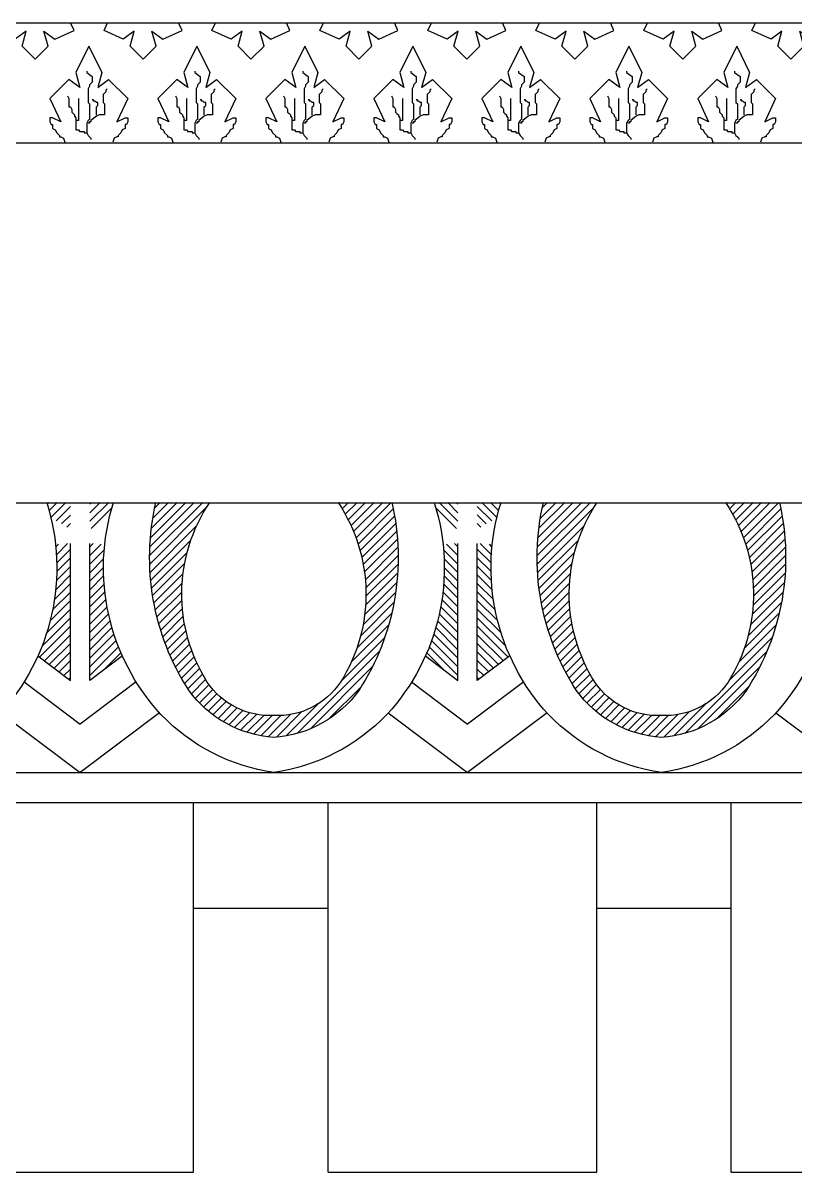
# Model space of a CAD drawing. Extents: x 225 to 2401, y 148 to 3508.
# Drawn here: x 1175.8 to 1304.5, y 3026.9 to 3218.5 of the extents above; entities that cross this region are included whole.
import ezdxf

# ---------------------------------------------------------------- set-up
doc = ezdxf.new("R2010")
doc.units = 0
doc.header["$LTSCALE"] = 10
doc.header["$MEASUREMENT"] = 0
doc.layers.add('3', color=3, linetype='CONTINUOUS')
doc.layers.add('7', color=7, linetype='CONTINUOUS')
pattern_1 = [(45, (743.8335, 1808.6807), (-0.7137359, 0.7137359), [])]

msp = doc.modelspace()

# ---------------------------------------------------------------- hatches: boundary and pattern name
at = {"layer": '3'}
h = msp.add_hatch(dxfattribs=at)
h.set_pattern_fill('ANSI31', color=256, scale=8.075, style=0)
h.set_pattern_definition(pattern_1)
h.paths.add_polyline_path([(1183.69, 3138.52), (1179.74, 3138.52, -0.018345), (1180.45, 3135.97), (1183.69, 3134.04)])
h.paths.add_polyline_path([(1183.69, 3131.68), (1181.21, 3131.55, -0.133078), (1178.27, 3112.92), (1183.69, 3108.83)])
h.paths.add_polyline_path([(1189.41, 3131.55), (1186.92, 3131.68), (1186.92, 3108.83), (1192.35, 3112.92, -0.133078)])
h.paths.add_polyline_path([(1186.92, 3138.52), (1186.92, 3134.04), (1190.17, 3135.97, -0.018345), (1190.88, 3138.52)])
h = msp.add_hatch(dxfattribs=at)
h.set_pattern_fill('ANSI31', color=256, scale=8.075, style=0)
h.set_pattern_definition(pattern_1)
h.paths.add_polyline_path([(1206.91, 3138.52), (1197.95, 3138.52, 0.20319), (1203.41, 3107.22, 0.224863), (1217.61, 3099.35, 0.224863), (1231.8, 3107.22, 0.20319), (1237.27, 3138.52), (1228.3, 3138.52, -0.297247), (1228.72, 3108.57, -0.262813), (1217.61, 3102.98, -0.262813), (1206.5, 3108.57, -0.297247)])
h = msp.add_hatch(dxfattribs=at)
h.set_pattern_fill('ANSI31', color=256, scale=8.075, style=0)
h.set_pattern_definition([(135, (1691.3843, 1808.6807), (0.7137359, 0.7137359), [])])
h.paths.add_polyline_path([(1251.52, 3138.52), (1255.48, 3138.52, 0.018345), (1254.77, 3135.97), (1251.52, 3134.04)])
h.paths.add_polyline_path([(1251.52, 3131.68), (1254.01, 3131.55, 0.133078), (1256.95, 3112.92), (1251.52, 3108.83)])
h.paths.add_polyline_path([(1245.81, 3131.55), (1248.29, 3131.68), (1248.29, 3108.83), (1242.87, 3112.92, 0.133078)])
h.paths.add_polyline_path([(1248.29, 3138.52), (1248.29, 3134.04), (1245.05, 3135.97, 0.018345), (1244.34, 3138.52)])
h = msp.add_hatch(dxfattribs=at)
h.set_pattern_fill('ANSI31', color=256, scale=8.075, style=0)
h.set_pattern_definition([(45, (808.4335, 1808.6807), (-0.7137359, 0.7137359), [])])
h.paths.add_polyline_path([(1271.51, 3138.52), (1262.55, 3138.52, 0.20319), (1268.01, 3107.22, 0.224863), (1282.21, 3099.35, 0.224863), (1296.4, 3107.22, 0.20319), (1301.87, 3138.52), (1292.9, 3138.52, -0.297247), (1293.32, 3108.57, -0.262813), (1282.21, 3102.98, -0.262813), (1271.1, 3108.57, -0.297247)])

# ---------------------------------------------------------------- linework, layer by layer
for p, q in [((277.43, 3218.47), (1385.49, 3218.47)), ((1179.89, 3198.47), (1193.59, 3198.47)), ((1215.89, 3198.47), (1229.59, 3198.47)), ((1215.89, 3198.47), (1229.59, 3198.47)), ((1233.89, 3198.47), (1247.59, 3198.47)), ((1251.89, 3198.47), (1265.59, 3198.47)), ((1269.89, 3198.47), (1283.59, 3198.47)), ((1183.69, 3108.83), (1183.69, 3131.68)), ((1186.92, 3108.83), (1186.92, 3131.68)), ((1248.29, 3108.83), (1248.29, 3131.68)), ((1251.52, 3108.83), (1251.52, 3131.68)), ((1178.27, 3112.92), (1183.69, 3108.83)), ((1192.35, 3112.92), (1186.92, 3108.83)), ((1242.87, 3112.92), (1248.29, 3108.83)), ((1256.95, 3112.92), (1251.52, 3108.83)), ((1175.97, 3108.59), (1185.31, 3101.55)), ((1194.65, 3108.59), (1185.31, 3101.55)), ((1240.57, 3108.59), (1249.91, 3101.55)), ((1259.25, 3108.59), (1249.91, 3101.55)), ((1172.08, 3103.43), (1185.31, 3093.47)), ((1198.54, 3103.43), (1185.31, 3093.47)), ((1236.68, 3103.43), (1249.91, 3093.47)), ((1263.14, 3103.43), (1249.91, 3093.47)), ((1301.28, 3103.43), (1314.51, 3093.47)), ((442.43, 3093.47), (1378.48, 3093.47)), ((1204.23, 3026.87), (1204.23, 3088.47)), ((1226.63, 3026.87), (1226.63, 3088.47)), ((1271.43, 3026.87), (1271.43, 3088.47)), ((1293.83, 3026.87), (1293.83, 3088.47)), ((1204.23, 3070.87), (1226.63, 3070.87)), ((1271.43, 3070.87), (1293.83, 3070.87)), ((1159.43, 3026.87), (1204.23, 3026.87)), ((1226.63, 3026.87), (1271.43, 3026.87)), ((1293.83, 3026.87), (1338.63, 3026.87))]:
    msp.add_line(p, q, dxfattribs=at)
for points in [[(1177.79, 3212.43), (1175.63, 3214.61), (1176.31, 3217.11), (1174.49, 3215.75), (1171.29, 3217.24), (1171.87, 3218.47)], [(1177.79, 3212.43), (1179.96, 3214.61), (1179.28, 3217.11), (1181.1, 3215.75), (1184.29, 3217.24), (1183.72, 3218.47)], [(1195.79, 3212.43), (1193.63, 3214.61), (1194.31, 3217.11), (1192.49, 3215.75), (1189.29, 3217.24), (1189.87, 3218.47)], [(1195.79, 3212.43), (1197.96, 3214.61), (1197.28, 3217.11), (1199.1, 3215.75), (1202.29, 3217.24), (1201.72, 3218.47)], [(1213.79, 3212.43), (1211.63, 3214.61), (1212.31, 3217.11), (1210.49, 3215.75), (1207.29, 3217.24), (1207.87, 3218.47)], [(1213.79, 3212.43), (1215.96, 3214.61), (1215.28, 3217.11), (1217.1, 3215.75), (1220.29, 3217.24), (1219.72, 3218.47)], [(1231.79, 3212.43), (1229.63, 3214.61), (1230.31, 3217.11), (1228.49, 3215.75), (1225.29, 3217.24), (1225.87, 3218.47)], [(1231.79, 3212.43), (1229.63, 3214.61), (1230.31, 3217.11), (1228.49, 3215.75), (1225.29, 3217.24), (1225.87, 3218.47)], [(1231.79, 3212.43), (1233.96, 3214.61), (1233.28, 3217.11), (1235.1, 3215.75), (1238.29, 3217.24), (1237.72, 3218.47)], [(1231.79, 3212.43), (1233.96, 3214.61), (1233.28, 3217.11), (1235.1, 3215.75), (1238.29, 3217.24), (1237.72, 3218.47)], [(1249.79, 3212.43), (1247.63, 3214.61), (1248.31, 3217.11), (1246.49, 3215.75), (1243.29, 3217.24), (1243.87, 3218.47)], [(1249.79, 3212.43), (1251.96, 3214.61), (1251.28, 3217.11), (1253.1, 3215.75), (1256.29, 3217.24), (1255.72, 3218.47)], [(1267.79, 3212.43), (1265.63, 3214.61), (1266.31, 3217.11), (1264.49, 3215.75), (1261.29, 3217.24), (1261.87, 3218.47)], [(1267.79, 3212.43), (1269.96, 3214.61), (1269.28, 3217.11), (1271.1, 3215.75), (1274.29, 3217.24), (1273.72, 3218.47)], [(1285.79, 3212.43), (1283.63, 3214.61), (1284.31, 3217.11), (1282.49, 3215.75), (1279.29, 3217.24), (1279.87, 3218.47)], [(1285.79, 3212.43), (1287.96, 3214.61), (1287.28, 3217.11), (1289.1, 3215.75), (1292.29, 3217.24), (1291.72, 3218.47)], [(1303.79, 3212.43), (1301.63, 3214.61), (1302.31, 3217.11), (1300.49, 3215.75), (1297.29, 3217.24), (1297.87, 3218.47)], [(1303.79, 3212.43), (1305.96, 3214.61), (1305.28, 3217.11), (1307.1, 3215.75), (1310.29, 3217.24), (1309.72, 3218.47)], [(1186.76, 3214.58), (1184.59, 3210.2), (1185.27, 3207.69), (1183.45, 3209.06), (1180.26, 3205.87), (1182.08, 3202), (1180.71, 3202.68), (1180.48, 3202.68), (1180.26, 3202.68), (1180.26, 3202.45), (1180.26, 3202), (1180.48, 3201.54), (1180.71, 3201.54), (1180.71, 3201.31), (1180.71, 3201.09), (1180.71, 3200.86), (1181.17, 3200.63), (1181.4, 3200.17), (1181.85, 3199.72), (1181.85, 3199.49), (1182.08, 3199.49), (1182.54, 3199.26), (1182.76, 3198.58)], [(1186.76, 3214.58), (1188.92, 3210.2), (1188.24, 3207.69), (1190.06, 3209.06), (1193.25, 3205.87), (1191.43, 3202), (1192.8, 3202.68), (1193.03, 3202.68), (1193.25, 3202.68), (1193.25, 3202.45), (1193.25, 3202), (1193.03, 3201.54), (1192.8, 3201.54), (1192.8, 3201.31), (1192.8, 3201.09), (1192.8, 3200.86), (1192.34, 3200.63), (1192.11, 3200.17), (1191.66, 3199.72), (1191.66, 3199.49), (1191.43, 3199.49), (1190.97, 3199.26), (1190.75, 3198.58)], [(1204.76, 3214.58), (1202.59, 3210.2), (1203.27, 3207.69), (1201.45, 3209.06), (1198.26, 3205.87), (1200.08, 3202), (1198.71, 3202.68), (1198.48, 3202.68), (1198.26, 3202.68), (1198.26, 3202.45), (1198.26, 3202), (1198.48, 3201.54), (1198.71, 3201.54), (1198.71, 3201.31), (1198.71, 3201.09), (1198.71, 3200.86), (1199.17, 3200.63), (1199.4, 3200.17), (1199.85, 3199.72), (1199.85, 3199.49), (1200.08, 3199.49), (1200.54, 3199.26), (1200.76, 3198.58)], [(1204.76, 3214.58), (1202.59, 3210.2), (1203.27, 3207.69), (1201.45, 3209.06), (1198.26, 3205.87), (1200.08, 3202), (1198.71, 3202.68), (1198.48, 3202.68), (1198.26, 3202.68), (1198.26, 3202.45), (1198.26, 3202), (1198.48, 3201.54), (1198.71, 3201.54), (1198.71, 3201.31), (1198.71, 3201.09), (1198.71, 3200.86), (1199.17, 3200.63), (1199.4, 3200.17), (1199.85, 3199.72), (1199.85, 3199.49), (1200.08, 3199.49), (1200.54, 3199.26), (1200.76, 3198.58)], [(1204.76, 3214.58), (1206.92, 3210.2), (1206.24, 3207.69), (1208.06, 3209.06), (1211.25, 3205.87), (1209.43, 3202), (1210.8, 3202.68), (1211.03, 3202.68), (1211.25, 3202.68), (1211.25, 3202.45), (1211.25, 3202), (1211.03, 3201.54), (1210.8, 3201.54), (1210.8, 3201.31), (1210.8, 3201.09), (1210.8, 3200.86), (1210.34, 3200.63), (1210.11, 3200.17), (1209.66, 3199.72), (1209.66, 3199.49), (1209.43, 3199.49), (1208.97, 3199.26), (1208.75, 3198.58)], [(1204.76, 3214.58), (1206.92, 3210.2), (1206.24, 3207.69), (1208.06, 3209.06), (1211.25, 3205.87), (1209.43, 3202), (1210.8, 3202.68), (1211.03, 3202.68), (1211.25, 3202.68), (1211.25, 3202.45), (1211.25, 3202), (1211.03, 3201.54), (1210.8, 3201.54), (1210.8, 3201.31), (1210.8, 3201.09), (1210.8, 3200.86), (1210.34, 3200.63), (1210.11, 3200.17), (1209.66, 3199.72), (1209.66, 3199.49), (1209.43, 3199.49), (1208.97, 3199.26), (1208.75, 3198.58)], [(1222.76, 3214.58), (1220.59, 3210.2), (1221.27, 3207.69), (1219.45, 3209.06), (1216.26, 3205.87), (1218.08, 3202), (1216.71, 3202.68), (1216.48, 3202.68), (1216.26, 3202.68), (1216.26, 3202.45), (1216.26, 3202), (1216.48, 3201.54), (1216.71, 3201.54), (1216.71, 3201.31), (1216.71, 3201.09), (1216.71, 3200.86), (1217.17, 3200.63), (1217.4, 3200.17), (1217.85, 3199.72), (1217.85, 3199.49), (1218.08, 3199.49), (1218.54, 3199.26), (1218.76, 3198.58)], [(1222.76, 3214.58), (1220.59, 3210.2), (1221.27, 3207.69), (1219.45, 3209.06), (1216.26, 3205.87), (1218.08, 3202), (1216.71, 3202.68), (1216.48, 3202.68), (1216.26, 3202.68), (1216.26, 3202.45), (1216.26, 3202), (1216.48, 3201.54), (1216.71, 3201.54), (1216.71, 3201.31), (1216.71, 3201.09), (1216.71, 3200.86), (1217.17, 3200.63), (1217.4, 3200.17), (1217.85, 3199.72), (1217.85, 3199.49), (1218.08, 3199.49), (1218.54, 3199.26), (1218.76, 3198.58)], [(1222.76, 3214.58), (1224.92, 3210.2), (1224.24, 3207.69), (1226.06, 3209.06), (1229.25, 3205.87), (1227.43, 3202), (1228.8, 3202.68), (1229.03, 3202.68), (1229.25, 3202.68), (1229.25, 3202.45), (1229.25, 3202), (1229.03, 3201.54), (1228.8, 3201.54), (1228.8, 3201.31), (1228.8, 3201.09), (1228.8, 3200.86), (1228.34, 3200.63), (1228.11, 3200.17), (1227.66, 3199.72), (1227.66, 3199.49), (1227.43, 3199.49), (1226.97, 3199.26), (1226.75, 3198.58)], [(1222.76, 3214.58), (1224.92, 3210.2), (1224.24, 3207.69), (1226.06, 3209.06), (1229.25, 3205.87), (1227.43, 3202), (1228.8, 3202.68), (1229.03, 3202.68), (1229.25, 3202.68), (1229.25, 3202.45), (1229.25, 3202), (1229.03, 3201.54), (1228.8, 3201.54), (1228.8, 3201.31), (1228.8, 3201.09), (1228.8, 3200.86), (1228.34, 3200.63), (1228.11, 3200.17), (1227.66, 3199.72), (1227.66, 3199.49), (1227.43, 3199.49), (1226.97, 3199.26), (1226.75, 3198.58)], [(1240.76, 3214.58), (1238.59, 3210.2), (1239.27, 3207.69), (1237.45, 3209.06), (1234.26, 3205.87), (1236.08, 3202), (1234.71, 3202.68), (1234.48, 3202.68), (1234.26, 3202.68), (1234.26, 3202.45), (1234.26, 3202), (1234.48, 3201.54), (1234.71, 3201.54), (1234.71, 3201.31), (1234.71, 3201.09), (1234.71, 3200.86), (1235.17, 3200.63), (1235.4, 3200.17), (1235.85, 3199.72), (1235.85, 3199.49), (1236.08, 3199.49), (1236.54, 3199.26), (1236.76, 3198.58)], [(1240.76, 3214.58), (1242.92, 3210.2), (1242.24, 3207.69), (1244.06, 3209.06), (1247.25, 3205.87), (1245.43, 3202), (1246.8, 3202.68), (1247.03, 3202.68), (1247.25, 3202.68), (1247.25, 3202.45), (1247.25, 3202), (1247.03, 3201.54), (1246.8, 3201.54), (1246.8, 3201.31), (1246.8, 3201.09), (1246.8, 3200.86), (1246.34, 3200.63), (1246.11, 3200.17), (1245.66, 3199.72), (1245.66, 3199.49), (1245.43, 3199.49), (1244.97, 3199.26), (1244.75, 3198.58)], [(1258.76, 3214.58), (1256.59, 3210.2), (1257.27, 3207.69), (1255.45, 3209.06), (1252.26, 3205.87), (1254.08, 3202), (1252.71, 3202.68), (1252.48, 3202.68), (1252.26, 3202.68), (1252.26, 3202.45), (1252.26, 3202), (1252.48, 3201.54), (1252.71, 3201.54), (1252.71, 3201.31), (1252.71, 3201.09), (1252.71, 3200.86), (1253.17, 3200.63), (1253.4, 3200.17), (1253.85, 3199.72), (1253.85, 3199.49), (1254.08, 3199.49), (1254.54, 3199.26), (1254.76, 3198.58)], [(1258.76, 3214.58), (1260.92, 3210.2), (1260.24, 3207.69), (1262.06, 3209.06), (1265.25, 3205.87), (1263.43, 3202), (1264.8, 3202.68), (1265.03, 3202.68), (1265.25, 3202.68), (1265.25, 3202.45), (1265.25, 3202), (1265.03, 3201.54), (1264.8, 3201.54), (1264.8, 3201.31), (1264.8, 3201.09), (1264.8, 3200.86), (1264.34, 3200.63), (1264.11, 3200.17), (1263.66, 3199.72), (1263.66, 3199.49), (1263.43, 3199.49), (1262.97, 3199.26), (1262.75, 3198.58)], [(1276.76, 3214.58), (1274.59, 3210.2), (1275.27, 3207.69), (1273.45, 3209.06), (1270.26, 3205.87), (1272.08, 3202), (1270.71, 3202.68), (1270.48, 3202.68), (1270.26, 3202.68), (1270.26, 3202.45), (1270.26, 3202), (1270.48, 3201.54), (1270.71, 3201.54), (1270.71, 3201.31), (1270.71, 3201.09), (1270.71, 3200.86), (1271.17, 3200.63), (1271.4, 3200.17), (1271.85, 3199.72), (1271.85, 3199.49), (1272.08, 3199.49), (1272.54, 3199.26), (1272.76, 3198.58)], [(1276.76, 3214.58), (1278.92, 3210.2), (1278.24, 3207.69), (1280.06, 3209.06), (1283.25, 3205.87), (1281.43, 3202), (1282.8, 3202.68), (1283.03, 3202.68), (1283.25, 3202.68), (1283.25, 3202.45), (1283.25, 3202), (1283.03, 3201.54), (1282.8, 3201.54), (1282.8, 3201.31), (1282.8, 3201.09), (1282.8, 3200.86), (1282.34, 3200.63), (1282.11, 3200.17), (1281.66, 3199.72), (1281.66, 3199.49), (1281.43, 3199.49), (1280.97, 3199.26), (1280.75, 3198.58)], [(1294.76, 3214.58), (1292.59, 3210.2), (1293.27, 3207.69), (1291.45, 3209.06), (1288.26, 3205.87), (1290.08, 3202), (1288.71, 3202.68), (1288.48, 3202.68), (1288.26, 3202.68), (1288.26, 3202.45), (1288.26, 3202), (1288.48, 3201.54), (1288.71, 3201.54), (1288.71, 3201.31), (1288.71, 3201.09), (1288.71, 3200.86), (1289.17, 3200.63), (1289.4, 3200.17), (1289.85, 3199.72), (1289.85, 3199.49), (1290.08, 3199.49), (1290.54, 3199.26), (1290.76, 3198.58)], [(1294.76, 3214.58), (1292.59, 3210.2), (1293.27, 3207.69), (1291.45, 3209.06), (1288.26, 3205.87), (1290.08, 3202), (1288.71, 3202.68), (1288.48, 3202.68), (1288.26, 3202.68), (1288.26, 3202.45), (1288.26, 3202), (1288.48, 3201.54), (1288.71, 3201.54), (1288.71, 3201.31), (1288.71, 3201.09), (1288.71, 3200.86), (1289.17, 3200.63), (1289.4, 3200.17), (1289.85, 3199.72), (1289.85, 3199.49), (1290.08, 3199.49), (1290.54, 3199.26), (1290.76, 3198.58)], [(1294.76, 3214.58), (1296.92, 3210.2), (1296.24, 3207.69), (1298.06, 3209.06), (1301.25, 3205.87), (1299.43, 3202), (1300.8, 3202.68), (1301.03, 3202.68), (1301.25, 3202.68), (1301.25, 3202.45), (1301.25, 3202), (1301.03, 3201.54), (1300.8, 3201.54), (1300.8, 3201.31), (1300.8, 3201.09), (1300.8, 3200.86), (1300.34, 3200.63), (1300.11, 3200.17), (1299.66, 3199.72), (1299.66, 3199.49), (1299.43, 3199.49), (1298.97, 3199.26), (1298.75, 3198.58)], [(1294.76, 3214.58), (1296.92, 3210.2), (1296.24, 3207.69), (1298.06, 3209.06), (1301.25, 3205.87), (1299.43, 3202), (1300.8, 3202.68), (1301.03, 3202.68), (1301.25, 3202.68), (1301.25, 3202.45), (1301.25, 3202), (1301.03, 3201.54), (1300.8, 3201.54), (1300.8, 3201.31), (1300.8, 3201.09), (1300.8, 3200.86), (1300.34, 3200.63), (1300.11, 3200.17), (1299.66, 3199.72), (1299.66, 3199.49), (1299.43, 3199.49), (1298.97, 3199.26), (1298.75, 3198.58)], [(1186.41, 3210.43), (1186.41, 3210.2), (1187.33, 3209.52), (1187.33, 3209.06), (1187.33, 3208.61), (1186.87, 3208.15), (1186.87, 3207.92), (1186.64, 3207.47), (1186.64, 3207.01), (1186.64, 3206.33), (1186.64, 3205.87), (1186.64, 3205.64), (1186.64, 3205.19), (1186.64, 3205.19), (1186.64, 3205.19), (1186.87, 3204.96), (1186.87, 3204.73), (1186.87, 3204.28), (1186.87, 3203.82), (1186.87, 3203.59), (1186.87, 3203.59), (1186.87, 3203.36), (1186.87, 3202.91), (1186.87, 3202.45), (1186.64, 3202.22), (1186.41, 3201.77), (1186.41, 3201.54), (1186.41, 3201.09), (1186.41, 3200.86), (1186.41, 3200.17), (1186.64, 3199.72), (1186.87, 3199.49), (1187.1, 3199.26), (1187.1, 3199.03)], [(1204.41, 3210.43), (1204.41, 3210.2), (1205.33, 3209.52), (1205.33, 3209.06), (1205.33, 3208.61), (1204.87, 3208.15), (1204.87, 3207.92), (1204.64, 3207.47), (1204.64, 3207.01), (1204.64, 3206.33), (1204.64, 3205.87), (1204.64, 3205.64), (1204.64, 3205.19), (1204.64, 3205.19), (1204.64, 3205.19), (1204.87, 3204.96), (1204.87, 3204.73), (1204.87, 3204.28), (1204.87, 3203.82), (1204.87, 3203.59), (1204.87, 3203.59), (1204.87, 3203.36), (1204.87, 3202.91), (1204.87, 3202.45), (1204.64, 3202.22), (1204.41, 3201.77), (1204.41, 3201.54), (1204.41, 3201.09), (1204.41, 3200.86), (1204.41, 3200.17), (1204.64, 3199.72), (1204.87, 3199.49), (1205.1, 3199.26), (1205.1, 3199.03)], [(1204.41, 3210.43), (1204.41, 3210.2), (1205.33, 3209.52), (1205.33, 3209.06), (1205.33, 3208.61), (1204.87, 3208.15), (1204.87, 3207.92), (1204.64, 3207.47), (1204.64, 3207.01), (1204.64, 3206.33), (1204.64, 3205.87), (1204.64, 3205.64), (1204.64, 3205.19), (1204.64, 3205.19), (1204.64, 3205.19), (1204.87, 3204.96), (1204.87, 3204.73), (1204.87, 3204.28), (1204.87, 3203.82), (1204.87, 3203.59), (1204.87, 3203.59), (1204.87, 3203.36), (1204.87, 3202.91), (1204.87, 3202.45), (1204.64, 3202.22), (1204.41, 3201.77), (1204.41, 3201.54), (1204.41, 3201.09), (1204.41, 3200.86), (1204.41, 3200.17), (1204.64, 3199.72), (1204.87, 3199.49), (1205.1, 3199.26), (1205.1, 3199.03)], [(1222.41, 3210.43), (1222.41, 3210.2), (1223.33, 3209.52), (1223.33, 3209.06), (1223.33, 3208.61), (1222.87, 3208.15), (1222.87, 3207.92), (1222.64, 3207.47), (1222.64, 3207.01), (1222.64, 3206.33), (1222.64, 3205.87), (1222.64, 3205.64), (1222.64, 3205.19), (1222.64, 3205.19), (1222.64, 3205.19), (1222.87, 3204.96), (1222.87, 3204.73), (1222.87, 3204.28), (1222.87, 3203.82), (1222.87, 3203.59), (1222.87, 3203.59), (1222.87, 3203.36), (1222.87, 3202.91), (1222.87, 3202.45), (1222.64, 3202.22), (1222.41, 3201.77), (1222.41, 3201.54), (1222.41, 3201.09), (1222.41, 3200.86), (1222.41, 3200.17), (1222.64, 3199.72), (1222.87, 3199.49), (1223.1, 3199.26), (1223.1, 3199.03)], [(1222.41, 3210.43), (1222.41, 3210.2), (1223.33, 3209.52), (1223.33, 3209.06), (1223.33, 3208.61), (1222.87, 3208.15), (1222.87, 3207.92), (1222.64, 3207.47), (1222.64, 3207.01), (1222.64, 3206.33), (1222.64, 3205.87), (1222.64, 3205.64), (1222.64, 3205.19), (1222.64, 3205.19), (1222.64, 3205.19), (1222.87, 3204.96), (1222.87, 3204.73), (1222.87, 3204.28), (1222.87, 3203.82), (1222.87, 3203.59), (1222.87, 3203.59), (1222.87, 3203.36), (1222.87, 3202.91), (1222.87, 3202.45), (1222.64, 3202.22), (1222.41, 3201.77), (1222.41, 3201.54), (1222.41, 3201.09), (1222.41, 3200.86), (1222.41, 3200.17), (1222.64, 3199.72), (1222.87, 3199.49), (1223.1, 3199.26), (1223.1, 3199.03)], [(1240.41, 3210.43), (1240.41, 3210.2), (1241.33, 3209.52), (1241.33, 3209.06), (1241.33, 3208.61), (1240.87, 3208.15), (1240.87, 3207.92), (1240.64, 3207.47), (1240.64, 3207.01), (1240.64, 3206.33), (1240.64, 3205.87), (1240.64, 3205.64), (1240.64, 3205.19), (1240.64, 3205.19), (1240.64, 3205.19), (1240.87, 3204.96), (1240.87, 3204.73), (1240.87, 3204.28), (1240.87, 3203.82), (1240.87, 3203.59), (1240.87, 3203.59), (1240.87, 3203.36), (1240.87, 3202.91), (1240.87, 3202.45), (1240.64, 3202.22), (1240.41, 3201.77), (1240.41, 3201.54), (1240.41, 3201.09), (1240.41, 3200.86), (1240.41, 3200.17), (1240.64, 3199.72), (1240.87, 3199.49), (1241.1, 3199.26), (1241.1, 3199.03)], [(1258.41, 3210.43), (1258.41, 3210.2), (1259.33, 3209.52), (1259.33, 3209.06), (1259.33, 3208.61), (1258.87, 3208.15), (1258.87, 3207.92), (1258.64, 3207.47), (1258.64, 3207.01), (1258.64, 3206.33), (1258.64, 3205.87), (1258.64, 3205.64), (1258.64, 3205.19), (1258.64, 3205.19), (1258.64, 3205.19), (1258.87, 3204.96), (1258.87, 3204.73), (1258.87, 3204.28), (1258.87, 3203.82), (1258.87, 3203.59), (1258.87, 3203.59), (1258.87, 3203.36), (1258.87, 3202.91), (1258.87, 3202.45), (1258.64, 3202.22), (1258.41, 3201.77), (1258.41, 3201.54), (1258.41, 3201.09), (1258.41, 3200.86), (1258.41, 3200.17), (1258.64, 3199.72), (1258.87, 3199.49), (1259.1, 3199.26), (1259.1, 3199.03)], [(1276.41, 3210.43), (1276.41, 3210.2), (1277.33, 3209.52), (1277.33, 3209.06), (1277.33, 3208.61), (1276.87, 3208.15), (1276.87, 3207.92), (1276.64, 3207.47), (1276.64, 3207.01), (1276.64, 3206.33), (1276.64, 3205.87), (1276.64, 3205.64), (1276.64, 3205.19), (1276.64, 3205.19), (1276.64, 3205.19), (1276.87, 3204.96), (1276.87, 3204.73), (1276.87, 3204.28), (1276.87, 3203.82), (1276.87, 3203.59), (1276.87, 3203.59), (1276.87, 3203.36), (1276.87, 3202.91), (1276.87, 3202.45), (1276.64, 3202.22), (1276.41, 3201.77), (1276.41, 3201.54), (1276.41, 3201.09), (1276.41, 3200.86), (1276.41, 3200.17), (1276.64, 3199.72), (1276.87, 3199.49), (1277.1, 3199.26), (1277.1, 3199.03)], [(1294.41, 3210.43), (1294.41, 3210.2), (1295.33, 3209.52), (1295.33, 3209.06), (1295.33, 3208.61), (1294.87, 3208.15), (1294.87, 3207.92), (1294.64, 3207.47), (1294.64, 3207.01), (1294.64, 3206.33), (1294.64, 3205.87), (1294.64, 3205.64), (1294.64, 3205.19), (1294.64, 3205.19), (1294.64, 3205.19), (1294.87, 3204.96), (1294.87, 3204.73), (1294.87, 3204.28), (1294.87, 3203.82), (1294.87, 3203.59), (1294.87, 3203.59), (1294.87, 3203.36), (1294.87, 3202.91), (1294.87, 3202.45), (1294.64, 3202.22), (1294.41, 3201.77), (1294.41, 3201.54), (1294.41, 3201.09), (1294.41, 3200.86), (1294.41, 3200.17), (1294.64, 3199.72), (1294.87, 3199.49), (1295.1, 3199.26), (1295.1, 3199.03)], [(1294.41, 3210.43), (1294.41, 3210.2), (1295.33, 3209.52), (1295.33, 3209.06), (1295.33, 3208.61), (1294.87, 3208.15), (1294.87, 3207.92), (1294.64, 3207.47), (1294.64, 3207.01), (1294.64, 3206.33), (1294.64, 3205.87), (1294.64, 3205.64), (1294.64, 3205.19), (1294.64, 3205.19), (1294.64, 3205.19), (1294.87, 3204.96), (1294.87, 3204.73), (1294.87, 3204.28), (1294.87, 3203.82), (1294.87, 3203.59), (1294.87, 3203.59), (1294.87, 3203.36), (1294.87, 3202.91), (1294.87, 3202.45), (1294.64, 3202.22), (1294.41, 3201.77), (1294.41, 3201.54), (1294.41, 3201.09), (1294.41, 3200.86), (1294.41, 3200.17), (1294.64, 3199.72), (1294.87, 3199.49), (1295.1, 3199.26), (1295.1, 3199.03)], [(1189.83, 3207.47), (1189.61, 3207.24), (1189.61, 3207.01), (1189.15, 3206.55), (1189.15, 3205.87), (1189.15, 3205.19), (1189.38, 3204.96), (1189.38, 3204.73), (1189.38, 3204.5), (1189.38, 3203.59), (1189.38, 3203.36), (1189.38, 3203.14), (1189.38, 3203.14), (1188.92, 3203.14), (1188.47, 3203.14), (1188.01, 3202.91), (1187.1, 3202.22), (1187.1, 3202), (1186.87, 3202), (1186.87, 3201.77), (1186.64, 3201.77), (1186.64, 3201.77)], [(1207.83, 3207.47), (1207.61, 3207.24), (1207.61, 3207.01), (1207.15, 3206.55), (1207.15, 3205.87), (1207.15, 3205.19), (1207.38, 3204.96), (1207.38, 3204.73), (1207.38, 3204.5), (1207.38, 3203.59), (1207.38, 3203.36), (1207.38, 3203.14), (1207.38, 3203.14), (1206.92, 3203.14), (1206.47, 3203.14), (1206.01, 3202.91), (1205.1, 3202.22), (1205.1, 3202), (1204.87, 3202), (1204.87, 3201.77), (1204.64, 3201.77), (1204.64, 3201.77)], [(1207.83, 3207.47), (1207.61, 3207.24), (1207.61, 3207.01), (1207.15, 3206.55), (1207.15, 3205.87), (1207.15, 3205.19), (1207.38, 3204.96), (1207.38, 3204.73), (1207.38, 3204.5), (1207.38, 3203.59), (1207.38, 3203.36), (1207.38, 3203.14), (1207.38, 3203.14), (1206.92, 3203.14), (1206.47, 3203.14), (1206.01, 3202.91), (1205.1, 3202.22), (1205.1, 3202), (1204.87, 3202), (1204.87, 3201.77), (1204.64, 3201.77), (1204.64, 3201.77)], [(1225.83, 3207.47), (1225.61, 3207.24), (1225.61, 3207.01), (1225.15, 3206.55), (1225.15, 3205.87), (1225.15, 3205.19), (1225.38, 3204.96), (1225.38, 3204.73), (1225.38, 3204.5), (1225.38, 3203.59), (1225.38, 3203.36), (1225.38, 3203.14), (1225.38, 3203.14), (1224.92, 3203.14), (1224.47, 3203.14), (1224.01, 3202.91), (1223.1, 3202.22), (1223.1, 3202), (1222.87, 3202), (1222.87, 3201.77), (1222.64, 3201.77), (1222.64, 3201.77)], [(1225.83, 3207.47), (1225.61, 3207.24), (1225.61, 3207.01), (1225.15, 3206.55), (1225.15, 3205.87), (1225.15, 3205.19), (1225.38, 3204.96), (1225.38, 3204.73), (1225.38, 3204.5), (1225.38, 3203.59), (1225.38, 3203.36), (1225.38, 3203.14), (1225.38, 3203.14), (1224.92, 3203.14), (1224.47, 3203.14), (1224.01, 3202.91), (1223.1, 3202.22), (1223.1, 3202), (1222.87, 3202), (1222.87, 3201.77), (1222.64, 3201.77), (1222.64, 3201.77)], [(1243.83, 3207.47), (1243.61, 3207.24), (1243.61, 3207.01), (1243.15, 3206.55), (1243.15, 3205.87), (1243.15, 3205.19), (1243.38, 3204.96), (1243.38, 3204.73), (1243.38, 3204.5), (1243.38, 3203.59), (1243.38, 3203.36), (1243.38, 3203.14), (1243.38, 3203.14), (1242.92, 3203.14), (1242.47, 3203.14), (1242.01, 3202.91), (1241.1, 3202.22), (1241.1, 3202), (1240.87, 3202), (1240.87, 3201.77), (1240.64, 3201.77), (1240.64, 3201.77)], [(1261.83, 3207.47), (1261.61, 3207.24), (1261.61, 3207.01), (1261.15, 3206.55), (1261.15, 3205.87), (1261.15, 3205.19), (1261.38, 3204.96), (1261.38, 3204.73), (1261.38, 3204.5), (1261.38, 3203.59), (1261.38, 3203.36), (1261.38, 3203.14), (1261.38, 3203.14), (1260.92, 3203.14), (1260.47, 3203.14), (1260.01, 3202.91), (1259.1, 3202.22), (1259.1, 3202), (1258.87, 3202), (1258.87, 3201.77), (1258.64, 3201.77), (1258.64, 3201.77)], [(1279.83, 3207.47), (1279.61, 3207.24), (1279.61, 3207.01), (1279.15, 3206.55), (1279.15, 3205.87), (1279.15, 3205.19), (1279.38, 3204.96), (1279.38, 3204.73), (1279.38, 3204.5), (1279.38, 3203.59), (1279.38, 3203.36), (1279.38, 3203.14), (1279.38, 3203.14), (1278.92, 3203.14), (1278.47, 3203.14), (1278.01, 3202.91), (1277.1, 3202.22), (1277.1, 3202), (1276.87, 3202), (1276.87, 3201.77), (1276.64, 3201.77), (1276.64, 3201.77)], [(1297.83, 3207.47), (1297.61, 3207.24), (1297.61, 3207.01), (1297.15, 3206.55), (1297.15, 3205.87), (1297.15, 3205.19), (1297.38, 3204.96), (1297.38, 3204.73), (1297.38, 3204.5), (1297.38, 3203.59), (1297.38, 3203.36), (1297.38, 3203.14), (1297.38, 3203.14), (1296.92, 3203.14), (1296.47, 3203.14), (1296.01, 3202.91), (1295.1, 3202.22), (1295.1, 3202), (1294.87, 3202), (1294.87, 3201.77), (1294.64, 3201.77), (1294.64, 3201.77)], [(1297.83, 3207.47), (1297.61, 3207.24), (1297.61, 3207.01), (1297.15, 3206.55), (1297.15, 3205.87), (1297.15, 3205.19), (1297.38, 3204.96), (1297.38, 3204.73), (1297.38, 3204.5), (1297.38, 3203.59), (1297.38, 3203.36), (1297.38, 3203.14), (1297.38, 3203.14), (1296.92, 3203.14), (1296.47, 3203.14), (1296.01, 3202.91), (1295.1, 3202.22), (1295.1, 3202), (1294.87, 3202), (1294.87, 3201.77), (1294.64, 3201.77), (1294.64, 3201.77)], [(1183.22, 3206.33), (1183.45, 3205.87), (1183.45, 3205.64), (1183.45, 3205.19), (1183.45, 3205.19), (1183.45, 3205.19), (1183.45, 3204.96), (1183.45, 3204.73), (1183.45, 3204.5), (1183.45, 3204.5), (1183.68, 3204.5), (1183.9, 3204.05), (1183.9, 3203.82), (1183.9, 3203.59), (1184.13, 3203.36), (1184.36, 3203.14), (1184.36, 3203.14), (1184.36, 3202.91), (1184.59, 3202.68), (1184.59, 3202.45), (1184.59, 3202), (1184.59, 3201.54), (1184.59, 3201.09), (1184.59, 3200.63), (1185.04, 3200.63), (1185.27, 3200.4), (1185.27, 3200.4), (1185.5, 3200.4), (1185.96, 3200.4), (1185.96, 3200.17), (1186.19, 3200.17), (1186.41, 3200.17), (1186.41, 3200.17)], [(1185.04, 3205.87), (1185.04, 3205.87), (1185.04, 3205.64), (1185.04, 3205.42), (1185.04, 3205.19), (1185.04, 3205.19), (1185.04, 3204.96), (1185.04, 3204.5), (1185.04, 3203.82), (1185.04, 3203.36), (1185.04, 3202.91), (1185.04, 3202.68), (1185.04, 3202.22), (1184.82, 3202.22), (1184.59, 3202.22), (1184.59, 3202), (1184.59, 3201.77), (1184.59, 3201.54)], [(1188.01, 3203.14), (1188.01, 3203.36), (1188.01, 3203.36), (1188.01, 3204.05), (1188.01, 3204.28), (1188.01, 3204.28), (1188.01, 3204.28), (1188.01, 3204.5), (1188.24, 3204.73), (1188.24, 3204.96), (1188.24, 3205.19), (1188.24, 3205.19), (1188.24, 3205.19), (1188.24, 3205.19), (1188.01, 3205.19), (1187.78, 3205.42), (1187.78, 3205.42), (1187.55, 3205.42), (1187.55, 3205.42), (1187.55, 3205.64), (1187.33, 3205.64)], [(1201.22, 3206.33), (1201.45, 3205.87), (1201.45, 3205.64), (1201.45, 3205.19), (1201.45, 3205.19), (1201.45, 3205.19), (1201.45, 3204.96), (1201.45, 3204.73), (1201.45, 3204.5), (1201.45, 3204.5), (1201.68, 3204.5), (1201.9, 3204.05), (1201.9, 3203.82), (1201.9, 3203.59), (1202.13, 3203.36), (1202.36, 3203.14), (1202.36, 3203.14), (1202.36, 3202.91), (1202.59, 3202.68), (1202.59, 3202.45), (1202.59, 3202), (1202.59, 3201.54), (1202.59, 3201.09), (1202.59, 3200.63), (1203.04, 3200.63), (1203.27, 3200.4), (1203.27, 3200.4), (1203.5, 3200.4), (1203.96, 3200.4), (1203.96, 3200.17), (1204.19, 3200.17), (1204.41, 3200.17), (1204.41, 3200.17)], [(1201.22, 3206.33), (1201.45, 3205.87), (1201.45, 3205.64), (1201.45, 3205.19), (1201.45, 3205.19), (1201.45, 3205.19), (1201.45, 3204.96), (1201.45, 3204.73), (1201.45, 3204.5), (1201.45, 3204.5), (1201.68, 3204.5), (1201.9, 3204.05), (1201.9, 3203.82), (1201.9, 3203.59), (1202.13, 3203.36), (1202.36, 3203.14), (1202.36, 3203.14), (1202.36, 3202.91), (1202.59, 3202.68), (1202.59, 3202.45), (1202.59, 3202), (1202.59, 3201.54), (1202.59, 3201.09), (1202.59, 3200.63), (1203.04, 3200.63), (1203.27, 3200.4), (1203.27, 3200.4), (1203.5, 3200.4), (1203.96, 3200.4), (1203.96, 3200.17), (1204.19, 3200.17), (1204.41, 3200.17), (1204.41, 3200.17)], [(1203.04, 3205.87), (1203.04, 3205.87), (1203.04, 3205.64), (1203.04, 3205.42), (1203.04, 3205.19), (1203.04, 3205.19), (1203.04, 3204.96), (1203.04, 3204.5), (1203.04, 3203.82), (1203.04, 3203.36), (1203.04, 3202.91), (1203.04, 3202.68), (1203.04, 3202.22), (1202.82, 3202.22), (1202.59, 3202.22), (1202.59, 3202), (1202.59, 3201.77), (1202.59, 3201.54)], [(1203.04, 3205.87), (1203.04, 3205.87), (1203.04, 3205.64), (1203.04, 3205.42), (1203.04, 3205.19), (1203.04, 3205.19), (1203.04, 3204.96), (1203.04, 3204.5), (1203.04, 3203.82), (1203.04, 3203.36), (1203.04, 3202.91), (1203.04, 3202.68), (1203.04, 3202.22), (1202.82, 3202.22), (1202.59, 3202.22), (1202.59, 3202), (1202.59, 3201.77), (1202.59, 3201.54)], [(1206.01, 3203.14), (1206.01, 3203.36), (1206.01, 3203.36), (1206.01, 3204.05), (1206.01, 3204.28), (1206.01, 3204.28), (1206.01, 3204.28), (1206.01, 3204.5), (1206.24, 3204.73), (1206.24, 3204.96), (1206.24, 3205.19), (1206.24, 3205.19), (1206.24, 3205.19), (1206.24, 3205.19), (1206.01, 3205.19), (1205.78, 3205.42), (1205.78, 3205.42), (1205.55, 3205.42), (1205.55, 3205.42), (1205.55, 3205.64), (1205.33, 3205.64)], [(1206.01, 3203.14), (1206.01, 3203.36), (1206.01, 3203.36), (1206.01, 3204.05), (1206.01, 3204.28), (1206.01, 3204.28), (1206.01, 3204.28), (1206.01, 3204.5), (1206.24, 3204.73), (1206.24, 3204.96), (1206.24, 3205.19), (1206.24, 3205.19), (1206.24, 3205.19), (1206.24, 3205.19), (1206.01, 3205.19), (1205.78, 3205.42), (1205.78, 3205.42), (1205.55, 3205.42), (1205.55, 3205.42), (1205.55, 3205.64), (1205.33, 3205.64)], [(1219.22, 3206.33), (1219.45, 3205.87), (1219.45, 3205.64), (1219.45, 3205.19), (1219.45, 3205.19), (1219.45, 3205.19), (1219.45, 3204.96), (1219.45, 3204.73), (1219.45, 3204.5), (1219.45, 3204.5), (1219.68, 3204.5), (1219.9, 3204.05), (1219.9, 3203.82), (1219.9, 3203.59), (1220.13, 3203.36), (1220.36, 3203.14), (1220.36, 3203.14), (1220.36, 3202.91), (1220.59, 3202.68), (1220.59, 3202.45), (1220.59, 3202), (1220.59, 3201.54), (1220.59, 3201.09), (1220.59, 3200.63), (1221.04, 3200.63), (1221.27, 3200.4), (1221.27, 3200.4), (1221.5, 3200.4), (1221.96, 3200.4), (1221.96, 3200.17), (1222.19, 3200.17), (1222.41, 3200.17), (1222.41, 3200.17)], [(1219.22, 3206.33), (1219.45, 3205.87), (1219.45, 3205.64), (1219.45, 3205.19), (1219.45, 3205.19), (1219.45, 3205.19), (1219.45, 3204.96), (1219.45, 3204.73), (1219.45, 3204.5), (1219.45, 3204.5), (1219.68, 3204.5), (1219.9, 3204.05), (1219.9, 3203.82), (1219.9, 3203.59), (1220.13, 3203.36), (1220.36, 3203.14), (1220.36, 3203.14), (1220.36, 3202.91), (1220.59, 3202.68), (1220.59, 3202.45), (1220.59, 3202), (1220.59, 3201.54), (1220.59, 3201.09), (1220.59, 3200.63), (1221.04, 3200.63), (1221.27, 3200.4), (1221.27, 3200.4), (1221.5, 3200.4), (1221.96, 3200.4), (1221.96, 3200.17), (1222.19, 3200.17), (1222.41, 3200.17), (1222.41, 3200.17)], [(1221.04, 3205.87), (1221.04, 3205.87), (1221.04, 3205.64), (1221.04, 3205.42), (1221.04, 3205.19), (1221.04, 3205.19), (1221.04, 3204.96), (1221.04, 3204.5), (1221.04, 3203.82), (1221.04, 3203.36), (1221.04, 3202.91), (1221.04, 3202.68), (1221.04, 3202.22), (1220.82, 3202.22), (1220.59, 3202.22), (1220.59, 3202), (1220.59, 3201.77), (1220.59, 3201.54)], [(1221.04, 3205.87), (1221.04, 3205.87), (1221.04, 3205.64), (1221.04, 3205.42), (1221.04, 3205.19), (1221.04, 3205.19), (1221.04, 3204.96), (1221.04, 3204.5), (1221.04, 3203.82), (1221.04, 3203.36), (1221.04, 3202.91), (1221.04, 3202.68), (1221.04, 3202.22), (1220.82, 3202.22), (1220.59, 3202.22), (1220.59, 3202), (1220.59, 3201.77), (1220.59, 3201.54)], [(1224.01, 3203.14), (1224.01, 3203.36), (1224.01, 3203.36), (1224.01, 3204.05), (1224.01, 3204.28), (1224.01, 3204.28), (1224.01, 3204.28), (1224.01, 3204.5), (1224.24, 3204.73), (1224.24, 3204.96), (1224.24, 3205.19), (1224.24, 3205.19), (1224.24, 3205.19), (1224.24, 3205.19), (1224.01, 3205.19), (1223.78, 3205.42), (1223.78, 3205.42), (1223.55, 3205.42), (1223.55, 3205.42), (1223.55, 3205.64), (1223.33, 3205.64)], [(1224.01, 3203.14), (1224.01, 3203.36), (1224.01, 3203.36), (1224.01, 3204.05), (1224.01, 3204.28), (1224.01, 3204.28), (1224.01, 3204.28), (1224.01, 3204.5), (1224.24, 3204.73), (1224.24, 3204.96), (1224.24, 3205.19), (1224.24, 3205.19), (1224.24, 3205.19), (1224.24, 3205.19), (1224.01, 3205.19), (1223.78, 3205.42), (1223.78, 3205.42), (1223.55, 3205.42), (1223.55, 3205.42), (1223.55, 3205.64), (1223.33, 3205.64)], [(1237.22, 3206.33), (1237.45, 3205.87), (1237.45, 3205.64), (1237.45, 3205.19), (1237.45, 3205.19), (1237.45, 3205.19), (1237.45, 3204.96), (1237.45, 3204.73), (1237.45, 3204.5), (1237.45, 3204.5), (1237.68, 3204.5), (1237.9, 3204.05), (1237.9, 3203.82), (1237.9, 3203.59), (1238.13, 3203.36), (1238.36, 3203.14), (1238.36, 3203.14), (1238.36, 3202.91), (1238.59, 3202.68), (1238.59, 3202.45), (1238.59, 3202), (1238.59, 3201.54), (1238.59, 3201.09), (1238.59, 3200.63), (1239.04, 3200.63), (1239.27, 3200.4), (1239.27, 3200.4), (1239.5, 3200.4), (1239.96, 3200.4), (1239.96, 3200.17), (1240.19, 3200.17), (1240.41, 3200.17), (1240.41, 3200.17)], [(1239.04, 3205.87), (1239.04, 3205.87), (1239.04, 3205.64), (1239.04, 3205.42), (1239.04, 3205.19), (1239.04, 3205.19), (1239.04, 3204.96), (1239.04, 3204.5), (1239.04, 3203.82), (1239.04, 3203.36), (1239.04, 3202.91), (1239.04, 3202.68), (1239.04, 3202.22), (1238.82, 3202.22), (1238.59, 3202.22), (1238.59, 3202), (1238.59, 3201.77), (1238.59, 3201.54)], [(1242.01, 3203.14), (1242.01, 3203.36), (1242.01, 3203.36), (1242.01, 3204.05), (1242.01, 3204.28), (1242.01, 3204.28), (1242.01, 3204.28), (1242.01, 3204.5), (1242.24, 3204.73), (1242.24, 3204.96), (1242.24, 3205.19), (1242.24, 3205.19), (1242.24, 3205.19), (1242.24, 3205.19), (1242.01, 3205.19), (1241.78, 3205.42), (1241.78, 3205.42), (1241.55, 3205.42), (1241.55, 3205.42), (1241.55, 3205.64), (1241.33, 3205.64)], [(1255.22, 3206.33), (1255.45, 3205.87), (1255.45, 3205.64), (1255.45, 3205.19), (1255.45, 3205.19), (1255.45, 3205.19), (1255.45, 3204.96), (1255.45, 3204.73), (1255.45, 3204.5), (1255.45, 3204.5), (1255.68, 3204.5), (1255.9, 3204.05), (1255.9, 3203.82), (1255.9, 3203.59), (1256.13, 3203.36), (1256.36, 3203.14), (1256.36, 3203.14), (1256.36, 3202.91), (1256.59, 3202.68), (1256.59, 3202.45), (1256.59, 3202), (1256.59, 3201.54), (1256.59, 3201.09), (1256.59, 3200.63), (1257.04, 3200.63), (1257.27, 3200.4), (1257.27, 3200.4), (1257.5, 3200.4), (1257.96, 3200.4), (1257.96, 3200.17), (1258.19, 3200.17), (1258.41, 3200.17), (1258.41, 3200.17)], [(1257.04, 3205.87), (1257.04, 3205.87), (1257.04, 3205.64), (1257.04, 3205.42), (1257.04, 3205.19), (1257.04, 3205.19), (1257.04, 3204.96), (1257.04, 3204.5), (1257.04, 3203.82), (1257.04, 3203.36), (1257.04, 3202.91), (1257.04, 3202.68), (1257.04, 3202.22), (1256.82, 3202.22), (1256.59, 3202.22), (1256.59, 3202), (1256.59, 3201.77), (1256.59, 3201.54)], [(1260.01, 3203.14), (1260.01, 3203.36), (1260.01, 3203.36), (1260.01, 3204.05), (1260.01, 3204.28), (1260.01, 3204.28), (1260.01, 3204.28), (1260.01, 3204.5), (1260.24, 3204.73), (1260.24, 3204.96), (1260.24, 3205.19), (1260.24, 3205.19), (1260.24, 3205.19), (1260.24, 3205.19), (1260.01, 3205.19), (1259.78, 3205.42), (1259.78, 3205.42), (1259.55, 3205.42), (1259.55, 3205.42), (1259.55, 3205.64), (1259.33, 3205.64)], [(1273.22, 3206.33), (1273.45, 3205.87), (1273.45, 3205.64), (1273.45, 3205.19), (1273.45, 3205.19), (1273.45, 3205.19), (1273.45, 3204.96), (1273.45, 3204.73), (1273.45, 3204.5), (1273.45, 3204.5), (1273.68, 3204.5), (1273.9, 3204.05), (1273.9, 3203.82), (1273.9, 3203.59), (1274.13, 3203.36), (1274.36, 3203.14), (1274.36, 3203.14), (1274.36, 3202.91), (1274.59, 3202.68), (1274.59, 3202.45), (1274.59, 3202), (1274.59, 3201.54), (1274.59, 3201.09), (1274.59, 3200.63), (1275.04, 3200.63), (1275.27, 3200.4), (1275.27, 3200.4), (1275.5, 3200.4), (1275.96, 3200.4), (1275.96, 3200.17), (1276.19, 3200.17), (1276.41, 3200.17), (1276.41, 3200.17)], [(1275.04, 3205.87), (1275.04, 3205.87), (1275.04, 3205.64), (1275.04, 3205.42), (1275.04, 3205.19), (1275.04, 3205.19), (1275.04, 3204.96), (1275.04, 3204.5), (1275.04, 3203.82), (1275.04, 3203.36), (1275.04, 3202.91), (1275.04, 3202.68), (1275.04, 3202.22), (1274.82, 3202.22), (1274.59, 3202.22), (1274.59, 3202), (1274.59, 3201.77), (1274.59, 3201.54)], [(1278.01, 3203.14), (1278.01, 3203.36), (1278.01, 3203.36), (1278.01, 3204.05), (1278.01, 3204.28), (1278.01, 3204.28), (1278.01, 3204.28), (1278.01, 3204.5), (1278.24, 3204.73), (1278.24, 3204.96), (1278.24, 3205.19), (1278.24, 3205.19), (1278.24, 3205.19), (1278.24, 3205.19), (1278.01, 3205.19), (1277.78, 3205.42), (1277.78, 3205.42), (1277.55, 3205.42), (1277.55, 3205.42), (1277.55, 3205.64), (1277.33, 3205.64)], [(1291.22, 3206.33), (1291.45, 3205.87), (1291.45, 3205.64), (1291.45, 3205.19), (1291.45, 3205.19), (1291.45, 3205.19), (1291.45, 3204.96), (1291.45, 3204.73), (1291.45, 3204.5), (1291.45, 3204.5), (1291.68, 3204.5), (1291.9, 3204.05), (1291.9, 3203.82), (1291.9, 3203.59), (1292.13, 3203.36), (1292.36, 3203.14), (1292.36, 3203.14), (1292.36, 3202.91), (1292.59, 3202.68), (1292.59, 3202.45), (1292.59, 3202), (1292.59, 3201.54), (1292.59, 3201.09), (1292.59, 3200.63), (1293.04, 3200.63), (1293.27, 3200.4), (1293.27, 3200.4), (1293.5, 3200.4), (1293.96, 3200.4), (1293.96, 3200.17), (1294.19, 3200.17), (1294.41, 3200.17), (1294.41, 3200.17)], [(1291.22, 3206.33), (1291.45, 3205.87), (1291.45, 3205.64), (1291.45, 3205.19), (1291.45, 3205.19), (1291.45, 3205.19), (1291.45, 3204.96), (1291.45, 3204.73), (1291.45, 3204.5), (1291.45, 3204.5), (1291.68, 3204.5), (1291.9, 3204.05), (1291.9, 3203.82), (1291.9, 3203.59), (1292.13, 3203.36), (1292.36, 3203.14), (1292.36, 3203.14), (1292.36, 3202.91), (1292.59, 3202.68), (1292.59, 3202.45), (1292.59, 3202), (1292.59, 3201.54), (1292.59, 3201.09), (1292.59, 3200.63), (1293.04, 3200.63), (1293.27, 3200.4), (1293.27, 3200.4), (1293.5, 3200.4), (1293.96, 3200.4), (1293.96, 3200.17), (1294.19, 3200.17), (1294.41, 3200.17), (1294.41, 3200.17)], [(1293.04, 3205.87), (1293.04, 3205.87), (1293.04, 3205.64), (1293.04, 3205.42), (1293.04, 3205.19), (1293.04, 3205.19), (1293.04, 3204.96), (1293.04, 3204.5), (1293.04, 3203.82), (1293.04, 3203.36), (1293.04, 3202.91), (1293.04, 3202.68), (1293.04, 3202.22), (1292.82, 3202.22), (1292.59, 3202.22), (1292.59, 3202), (1292.59, 3201.77), (1292.59, 3201.54)], [(1293.04, 3205.87), (1293.04, 3205.87), (1293.04, 3205.64), (1293.04, 3205.42), (1293.04, 3205.19), (1293.04, 3205.19), (1293.04, 3204.96), (1293.04, 3204.5), (1293.04, 3203.82), (1293.04, 3203.36), (1293.04, 3202.91), (1293.04, 3202.68), (1293.04, 3202.22), (1292.82, 3202.22), (1292.59, 3202.22), (1292.59, 3202), (1292.59, 3201.77), (1292.59, 3201.54)], [(1296.01, 3203.14), (1296.01, 3203.36), (1296.01, 3203.36), (1296.01, 3204.05), (1296.01, 3204.28), (1296.01, 3204.28), (1296.01, 3204.28), (1296.01, 3204.5), (1296.24, 3204.73), (1296.24, 3204.96), (1296.24, 3205.19), (1296.24, 3205.19), (1296.24, 3205.19), (1296.24, 3205.19), (1296.01, 3205.19), (1295.78, 3205.42), (1295.78, 3205.42), (1295.55, 3205.42), (1295.55, 3205.42), (1295.55, 3205.64), (1295.33, 3205.64)], [(1296.01, 3203.14), (1296.01, 3203.36), (1296.01, 3203.36), (1296.01, 3204.05), (1296.01, 3204.28), (1296.01, 3204.28), (1296.01, 3204.28), (1296.01, 3204.5), (1296.24, 3204.73), (1296.24, 3204.96), (1296.24, 3205.19), (1296.24, 3205.19), (1296.24, 3205.19), (1296.24, 3205.19), (1296.01, 3205.19), (1295.78, 3205.42), (1295.78, 3205.42), (1295.55, 3205.42), (1295.55, 3205.42), (1295.55, 3205.64), (1295.33, 3205.64)]]:
    msp.add_lwpolyline(points, dxfattribs=at)
for points in [[(1179.74, 3138.52, -0.269333), (1171.84, 3103.17, -0.168546), (1153.01, 3093.49, -0.168546), (1134.18, 3103.17, -0.269333), (1126.28, 3138.52)], [(1244.34, 3138.52, -0.269333), (1236.44, 3103.17, -0.168546), (1217.61, 3093.49, -0.168546), (1198.78, 3103.17, -0.269333), (1190.88, 3138.52)], [(1237.27, 3138.52, -0.20319), (1231.8, 3107.22, -0.224863), (1217.61, 3099.35, -0.224863), (1203.41, 3107.22, -0.20319), (1197.95, 3138.52)], [(1228.3, 3138.52, -0.297247), (1228.72, 3108.57, -0.262813), (1217.61, 3102.98, -0.262813), (1206.5, 3108.57, -0.297247), (1206.91, 3138.52)], [(1308.94, 3138.52, -0.269333), (1301.04, 3103.17, -0.168546), (1282.21, 3093.49, -0.168546), (1263.38, 3103.17, -0.269333), (1255.48, 3138.52)], [(1301.87, 3138.52, -0.20319), (1296.4, 3107.22, -0.224863), (1282.21, 3099.35, -0.224863), (1268.01, 3107.22, -0.20319), (1262.55, 3138.52)], [(1292.9, 3138.52, -0.297247), (1293.32, 3108.57, -0.262813), (1282.21, 3102.98, -0.262813), (1271.1, 3108.57, -0.297247), (1271.51, 3138.52)]]:
    msp.add_lwpolyline(points, format="xyb", dxfattribs=at)
at = {"layer": '7'}
for p, q in [((297.43, 3198.47), (1383.15, 3198.47)), ((411.27, 3138.47), (1378.92, 3138.47)), ((487.43, 3088.47), (1378.58, 3088.47))]:
    msp.add_line(p, q, dxfattribs=at)

doc.saveas('drawing.dxf')
